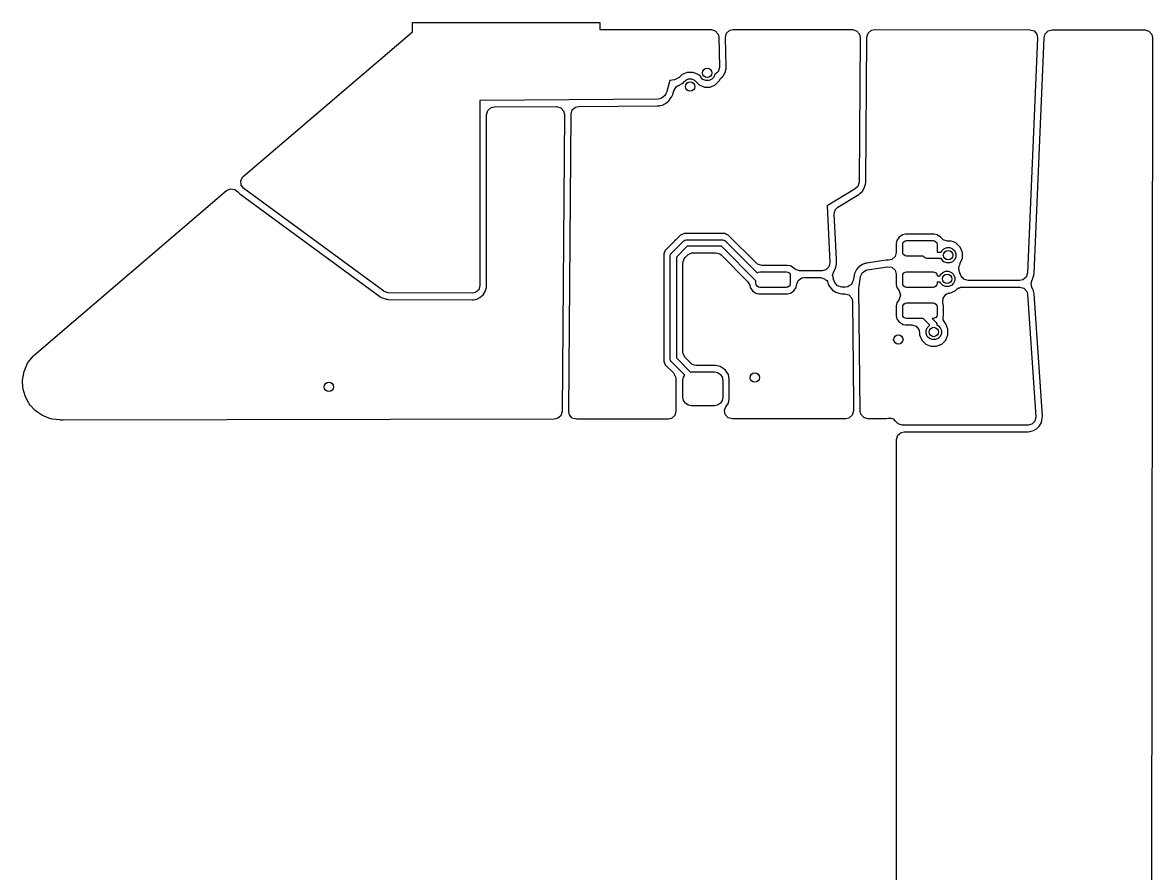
# Model space of a CAD drawing. Extents: x -27.9 to 25.2, y -6.7 to 48.3.
# Drawn here: x -27.91 to -9.82, y 34.63 to 48.26 of the extents above; entities that cross this region are included whole.
import ezdxf

# ---------------------------------------------------------------- set-up
doc = ezdxf.new("R2010")
doc.units = 0
doc.layers.add('BLACK', color=7, linetype='CONTINUOUS')

msp = doc.modelspace()

# ---------------------------------------------------------------- linework, layer by layer
at = {"layer": 'BLACK', "linetype": 'CONTINUOUS'}
for p, q in [((-21.665668, 48.109784), (-21.665668, 48.256639)), ((-21.665668, 48.256639), (-18.665668, 48.256639)), ((-18.665668, 48.256639), (-18.665668, 48.147449)), ((-18.665668, 48.147449), (-16.884379, 48.146166)), ((-16.884379, 48.146166), (-16.817359, 48.126434)), ((-16.635215, 48.086321), (-16.583572, 48.133382)), ((-16.583572, 48.133382), (-16.529172, 48.14591)), ((-16.529172, 48.14591), (-14.621483, 48.144536)), ((-14.621483, 48.144536), (-14.554459, 48.124803)), ((-14.370272, 48.088108), (-14.317123, 48.133461)), ((-14.317123, 48.133461), (-14.266382, 48.14428)), ((-14.266382, 48.14428), (-11.778798, 48.142489)), ((-11.778798, 48.142489), (-11.711775, 48.122756)), ((-11.484198, 48.126848), (-11.424287, 48.142233)), ((-11.424287, 48.142233), (-9.940336, 48.141165)), ((-9.940336, 48.141165), (-9.873312, 48.121432)), ((-24.376534, 45.794326), (-21.665668, 48.109784)), ((-16.817359, 48.126434), (-16.771643, 48.073597)), ((-16.771643, 48.073597), (-16.760513, 48.025266)), ((-16.760513, 48.025266), (-16.748474, 47.54372)), ((-16.653218, 48.018813), (-16.635215, 48.086321)), ((-16.641407, 47.546397), (-16.653218, 48.018813)), ((-14.554459, 48.124803), (-14.508743, 48.071966)), ((-14.497578, 48.019597), (-14.515145, 45.700622)), ((-14.508743, 48.071966), (-14.497578, 48.019597)), ((-14.408048, 45.699811), (-14.390481, 48.018786)), ((-14.390482, 48.01879), (-14.390463, 48.021219)), ((-14.390481, 48.018786), (-14.390482, 48.01879)), ((-14.390463, 48.021219), (-14.370272, 48.088108)), ((-11.655003, 48.013192), (-11.816014, 44.247305)), ((-11.711775, 48.122756), (-11.666059, 48.069919)), ((-11.709012, 44.24273), (-11.548001, 48.008617)), ((-11.666059, 48.069919), (-11.655003, 48.013192)), ((-11.54806, 48.01225), (-11.547846, 48.012254)), ((-11.548008, 48.009023), (-11.54806, 48.01225)), ((-11.548026, 48.008941), (-11.548008, 48.009023)), ((-11.548001, 48.008617), (-11.548026, 48.008941)), ((-11.547846, 48.012254), (-11.547845, 48.012261)), ((-11.547845, 48.012261), (-11.547718, 48.012256)), ((-11.547718, 48.012256), (-11.547316, 48.012263)), ((-11.547316, 48.012263), (-11.533423, 48.077263)), ((-11.533423, 48.077263), (-11.484198, 48.126848)), ((-9.873312, 48.121432), (-9.827596, 48.068595)), ((-9.816427, 48.017022), (-9.849703, 19.074798)), ((-9.827596, 48.068595), (-9.816427, 48.017022)), ((-17.348865, 47.424383), (-17.396818, 47.376431)), ((-17.265398, 47.458957), (-17.348865, 47.424383)), ((-17.265396, 47.458957), (-17.265398, 47.458957)), ((-17.17505, 47.458957), (-17.265396, 47.458957)), ((-17.175049, 47.458957), (-17.17505, 47.458957)), ((-17.129397, 47.440047), (-17.175049, 47.458957)), ((-17.091581, 47.424383), (-17.129397, 47.440047)), ((-17.091577, 47.424381), (-17.091581, 47.424383)), ((-17.08446, 47.419626), (-17.091577, 47.424381)), ((-17.069157, 47.410905), (-17.08446, 47.419626)), ((-17.061002, 47.409579), (-17.069157, 47.410905)), ((-17.049602, 47.382056), (-17.061002, 47.409579)), ((-16.823181, 47.42685), (-16.841734, 47.382056)), ((-16.823014, 47.426895), (-16.823181, 47.42685)), ((-16.821526, 47.428138), (-16.823014, 47.426895)), ((-16.818121, 47.429149), (-16.821526, 47.428138)), ((-16.794218, 47.450932), (-16.818121, 47.429149)), ((-16.769374, 47.471668), (-16.794218, 47.450932)), ((-16.768539, 47.474332), (-16.769374, 47.471668)), ((-16.766477, 47.47621), (-16.768539, 47.474332)), ((-16.758145, 47.507455), (-16.766477, 47.47621)), ((-16.748456, 47.538333), (-16.758145, 47.507455)), ((-16.748474, 47.54372), (-16.749193, 47.541025)), ((-16.749193, 47.541025), (-16.748456, 47.538333)), ((-16.694361, 47.397028), (-16.682599, 47.416373)), ((-16.682599, 47.416373), (-16.679761, 47.420823)), ((-16.679761, 47.420823), (-16.667177, 47.439635)), ((-16.667177, 47.439635), (-16.667174, 47.439648)), ((-16.667174, 47.439648), (-16.665128, 47.443916)), ((-16.665128, 47.443916), (-16.664518, 47.445043)), ((-16.664518, 47.445043), (-16.662996, 47.448608)), ((-16.662996, 47.44861), (-16.662993, 47.448614)), ((-16.662996, 47.448608), (-16.662996, 47.44861)), ((-16.662993, 47.448614), (-16.655944, 47.475051)), ((-16.655944, 47.475051), (-16.654454, 47.480183)), ((-16.654454, 47.480183), (-16.64627, 47.506265)), ((-16.646271, 47.506265), (-16.646269, 47.506268)), ((-16.64627, 47.506265), (-16.646271, 47.506265)), ((-16.646269, 47.506272), (-16.645387, 47.511697)), ((-16.646269, 47.506268), (-16.646269, 47.506272)), ((-16.645514, 47.511712), (-16.644993, 47.516112)), ((-16.645387, 47.511697), (-16.645514, 47.511712)), ((-16.644993, 47.516112), (-16.641407, 47.546397)), ((-17.545669, 47.331503), (-17.592661, 47.155281)), ((-17.469116, 47.341072), (-17.545669, 47.331503)), ((-17.458142, 47.342947), (-17.469116, 47.341072)), ((-17.396818, 47.376431), (-17.458142, 47.342947)), ((-17.442551, 47.226146), (-17.409259, 47.247865)), ((-17.409259, 47.247865), (-17.406832, 47.248942)), ((-17.406832, 47.248942), (-17.406816, 47.248947)), ((-17.406816, 47.248947), (-17.345492, 47.282431)), ((-17.345492, 47.282431), (-17.325899, 47.297098)), ((-17.325899, 47.297098), (-17.324157, 47.301303)), ((-17.324157, 47.301303), (-17.289669, 47.335791)), ((-17.289669, 47.335791), (-17.244609, 47.354455)), ((-17.244609, 47.354455), (-17.195837, 47.354455)), ((-17.195837, 47.354455), (-17.150777, 47.335791)), ((-17.150777, 47.335791), (-17.116289, 47.301303)), ((-17.116289, 47.301303), (-17.116043, 47.300709)), ((-17.116043, 47.300709), (-17.07431, 47.258976)), ((-17.07431, 47.258976), (-16.990841, 47.224402)), ((-17.015114, 47.347568), (-17.049602, 47.382056)), ((-16.970054, 47.328904), (-17.015114, 47.347568)), ((-16.921282, 47.328904), (-16.970054, 47.328904)), ((-16.876222, 47.347568), (-16.921282, 47.328904)), ((-16.900495, 47.224402), (-16.817026, 47.258976)), ((-16.841734, 47.382056), (-16.876222, 47.347568)), ((-16.817026, 47.258976), (-16.753142, 47.32286)), ((-16.753142, 47.32286), (-16.750354, 47.329592)), ((-16.750354, 47.329592), (-16.744608, 47.337953)), ((-16.744608, 47.337953), (-16.743023, 47.344413)), ((-16.743023, 47.344413), (-16.727605, 47.362693)), ((-16.727605, 47.362693), (-16.721137, 47.372102)), ((-16.721137, 47.372102), (-16.718292, 47.374802)), ((-16.718292, 47.374802), (-16.700746, 47.389445)), ((-16.700746, 47.389445), (-16.697081, 47.394927)), ((-16.697081, 47.394927), (-16.696619, 47.395366)), ((-16.696619, 47.395366), (-16.696423, 47.39515)), ((-16.696423, 47.39515), (-16.694361, 47.397028)), ((-17.631058, 47.085884), (-17.684669, 47.041078)), ((-17.609371, 47.118342), (-17.631058, 47.085884)), ((-17.594139, 47.15018), (-17.609371, 47.118342)), ((-17.594105, 47.15209), (-17.594139, 47.15018)), ((-17.592661, 47.155281), (-17.594105, 47.15209)), ((-17.550392, 47.018164), (-17.521127, 47.061961)), ((-17.521127, 47.061961), (-17.516957, 47.064748)), ((-17.516957, 47.064748), (-17.512758, 47.07212)), ((-17.512758, 47.07212), (-17.497526, 47.103958)), ((-17.497526, 47.103958), (-17.497525, 47.103964)), ((-17.497525, 47.103964), (-17.49543, 47.109905)), ((-17.49543, 47.109905), (-17.494982, 47.111423)), ((-17.494982, 47.111423), (-17.489177, 47.127686)), ((-17.489177, 47.127686), (-17.478843, 47.166443)), ((-17.478843, 47.166443), (-17.442551, 47.226146)), ((-16.990841, 47.224402), (-16.990839, 47.224402)), ((-16.990839, 47.224402), (-16.900497, 47.224402)), ((-16.900497, 47.224402), (-16.900495, 47.224402)), ((-17.733323, 47.030776), (-20.585668, 47.011503)), ((-20.585668, 47.011503), (-20.585668, 44.046326)), ((-20.458883, 46.848999), (-20.406079, 46.894754)), ((-20.406079, 46.894754), (-20.35541, 46.905957)), ((-20.35541, 46.905957), (-19.359322, 46.912688)), ((-19.359322, 46.912688), (-19.292153, 46.893457)), ((-19.292153, 46.893457), (-19.246042, 46.840963)), ((-19.107156, 46.858928), (-19.054002, 46.904277)), ((-19.054002, 46.904277), (-19.004201, 46.915087)), ((-19.004201, 46.915087), (-17.750552, 46.923557)), ((-17.750552, 46.923557), (-17.732597, 46.923678)), ((-17.684669, 47.041078), (-17.733323, 47.030776)), ((-17.732597, 46.923678), (-17.732596, 46.923678)), ((-17.732596, 46.923678), (-17.715454, 46.925533)), ((-17.715454, 46.925533), (-17.711138, 46.925999)), ((-17.711138, 46.925999), (-17.71113, 46.926001)), ((-17.71113, 46.926001), (-17.711128, 46.926001)), ((-17.711128, 46.926001), (-17.700571, 46.928237)), ((-17.700571, 46.928237), (-17.662484, 46.936301)), ((-17.662484, 46.936301), (-17.615988, 46.9589)), ((-17.615988, 46.9589), (-17.562377, 47.003706)), ((-17.562377, 47.003706), (-17.550677, 47.016732)), ((-17.550677, 47.016732), (-17.550392, 47.018164)), ((-20.478568, 46.78196), (-20.458883, 46.848999)), ((-20.478568, 44.046326), (-20.478568, 46.78196)), ((-19.23449, 46.787739), (-19.27104, 42.0272)), ((-19.246042, 46.840963), (-19.23449, 46.787739)), ((-19.163917, 42.029643), (-19.127353, 46.792046)), ((-19.127353, 46.792046), (-19.107156, 46.858928)), ((-24.41739, 45.725261), (-24.384489, 45.786899)), ((-24.384489, 45.786899), (-24.376534, 45.794326)), ((-24.411744, 45.65562), (-24.41739, 45.725261)), ((-24.369343, 45.600086), (-24.411744, 45.65562)), ((-22.128048, 43.955265), (-24.369343, 45.600086)), ((-14.535336, 45.633733), (-14.574733, 45.5956)), ((-14.515145, 45.700622), (-14.535336, 45.633733)), ((-14.460849, 45.556777), (-14.432805, 45.602783)), ((-14.432805, 45.602783), (-14.412614, 45.669672)), ((-14.412614, 45.669672), (-14.408048, 45.699811)), ((-27.726515, 42.932974), (-24.643106, 45.566636)), ((-24.643106, 45.566636), (-24.579346, 45.595207)), ((-24.579346, 45.595207), (-24.51026, 45.584772)), ((-24.51026, 45.584772), (-24.464015, 45.547596)), ((-24.464015, 45.547596), (-24.454468, 45.535092)), ((-24.454468, 45.535092), (-24.432708, 45.513742)), ((-24.432708, 45.513742), (-22.191413, 43.868921)), ((-14.574733, 45.5956), (-15.025668, 45.321502)), ((-14.852648, 45.30134), (-14.519104, 45.504081)), ((-14.519104, 45.504081), (-14.500246, 45.518644)), ((-14.500246, 45.518644), (-14.460849, 45.556777)), ((-15.025668, 45.321502), (-14.981916, 44.411457)), ((-14.912096, 45.189428), (-14.895654, 45.257333)), ((-14.895654, 45.257333), (-14.852648, 45.30134)), ((-14.887887, 44.685887), (-14.912096, 45.189428)), ((-17.316499, 44.877801), (-17.372689, 44.854526)), ((-17.316495, 44.877802), (-17.316499, 44.877801)), ((-17.316494, 44.877802), (-17.316495, 44.877802)), ((-17.255667, 44.877802), (-17.316494, 44.877802)), ((-16.664842, 44.877802), (-17.255667, 44.877802)), ((-16.664841, 44.877802), (-16.664842, 44.877802)), ((-16.648386, 44.870987), (-16.664841, 44.877802)), ((-17.502268, 44.724952), (-17.618689, 44.608529)), ((-17.524989, 44.557835), (-17.322001, 44.760823)), ((-17.502265, 44.724953), (-17.502268, 44.724952)), ((-17.465602, 44.761617), (-17.502265, 44.724953)), ((-17.456089, 44.771129), (-17.465668, 44.771502)), ((-17.465668, 44.771502), (-17.465602, 44.761617)), ((-17.417756, 44.809461), (-17.456089, 44.771129)), ((-17.372691, 44.854525), (-17.417756, 44.809461)), ((-17.372689, 44.854526), (-17.372691, 44.854525)), ((-17.322001, 44.760823), (-17.305521, 44.771835)), ((-17.305521, 44.771835), (-17.30552, 44.771835)), ((-17.30552, 44.771835), (-17.28608, 44.775702)), ((-17.28608, 44.775702), (-16.695256, 44.775702)), ((-16.695256, 44.775702), (-16.675816, 44.771835)), ((-16.675816, 44.771835), (-16.659335, 44.760823)), ((-16.659335, 44.760823), (-16.14697, 44.248458)), ((-16.648383, 44.870985), (-16.648386, 44.870987)), ((-16.608645, 44.854525), (-16.648383, 44.870985)), ((-16.608644, 44.854524), (-16.608645, 44.854525)), ((-16.159042, 44.404921), (-16.608644, 44.854524)), ((-13.90822, 44.768222), (-13.917768, 44.720219)), ((-13.917768, 44.720219), (-13.917768, 44.577385)), ((-13.908217, 44.768229), (-13.90822, 44.768222)), ((-13.87184, 44.822672), (-13.908217, 44.768229)), ((-13.817396, 44.859051), (-13.87184, 44.822672)), ((-13.817394, 44.859052), (-13.817396, 44.859051)), ((-13.769379, 44.868602), (-13.817394, 44.859052)), ((-13.815668, 44.704002), (-13.81091, 44.72792)), ((-13.815668, 44.579002), (-13.815668, 44.704002)), ((-13.81091, 44.72792), (-13.797362, 44.748196)), ((-13.797362, 44.748196), (-13.777086, 44.761744)), ((-13.777086, 44.761744), (-13.753168, 44.766502)), ((-13.311953, 44.868602), (-13.769379, 44.868602)), ((-13.753168, 44.766502), (-13.328168, 44.766502)), ((-13.328168, 44.766502), (-13.30425, 44.761744)), ((-13.263949, 44.859054), (-13.311953, 44.868602)), ((-13.30425, 44.761744), (-13.283974, 44.748196)), ((-13.283974, 44.748196), (-13.270426, 44.72792)), ((-13.270426, 44.72792), (-13.265668, 44.704002)), ((-13.265668, 44.704002), (-13.265668, 44.582302)), ((-13.263942, 44.859051), (-13.263949, 44.859054)), ((-13.209499, 44.822674), (-13.263942, 44.859051)), ((-13.20351, 44.813711), (-13.209499, 44.822674)), ((-13.167447, 44.778287), (-13.20351, 44.813711)), ((-13.100408, 44.758602), (-13.167447, 44.778287)), ((-13.040495, 44.758602), (-13.100408, 44.758602)), ((-13.040494, 44.758602), (-13.040495, 44.758602)), ((-13.003205, 44.743156), (-13.040494, 44.758602)), ((-12.957026, 44.724028), (-13.003205, 44.743156)), ((-12.893142, 44.660144), (-12.957026, 44.724028)), ((-17.633819, 44.572001), (-17.641968, 44.55233)), ((-17.641968, 44.55233), (-17.641968, 44.552328)), ((-17.641968, 44.552328), (-17.641968, 42.895315)), ((-17.618691, 44.608525), (-17.633819, 44.572002)), ((-17.633819, 44.572002), (-17.633819, 44.572001)), ((-17.618689, 44.608529), (-17.618691, 44.608525)), ((-17.539868, 44.521914), (-17.536001, 44.541354)), ((-17.539868, 42.864902), (-17.539868, 44.521914)), ((-17.536001, 44.541354), (-17.524989, 44.557835)), ((-17.265038, 44.674102), (-17.438268, 44.500872)), ((-17.299849, 44.4949), (-17.259066, 44.535683)), ((-16.716298, 44.674102), (-17.265038, 44.674102)), ((-17.259066, 44.535683), (-17.219872, 44.557086)), ((-17.219872, 44.557086), (-17.214244, 44.560845)), ((-17.214244, 44.560845), (-17.212265, 44.561239)), ((-17.212265, 44.561239), (-17.197743, 44.569168)), ((-17.197743, 44.569168), (-17.171385, 44.572002)), ((-17.171385, 44.572002), (-16.809952, 44.572002)), ((-16.809952, 44.572002), (-16.78217, 44.563845)), ((-16.78217, 44.563845), (-16.767092, 44.560845)), ((-16.767092, 44.560845), (-16.763279, 44.558298)), ((-16.763279, 44.558298), (-16.742913, 44.552317)), ((-16.742913, 44.552317), (-16.722271, 44.535683)), ((-16.722271, 44.535683), (-16.298932, 44.112345)), ((-16.165668, 44.123472), (-16.716298, 44.674102)), ((-14.877043, 44.460332), (-14.887887, 44.685887)), ((-13.917768, 44.577385), (-13.937453, 44.510346)), ((-13.81091, 44.555084), (-13.815668, 44.579002)), ((-13.797362, 44.534808), (-13.81091, 44.555084)), ((-13.777086, 44.52126), (-13.797362, 44.534808)), ((-13.753168, 44.516502), (-13.777086, 44.52126)), ((-13.48751, 44.516502), (-13.753168, 44.516502)), ((-13.466589, 44.495581), (-13.48751, 44.516502)), ((-13.265668, 44.582302), (-13.197325, 44.582302)), ((-13.197325, 44.582302), (-13.189602, 44.600948)), ((-13.189602, 44.600948), (-13.155114, 44.635436)), ((-13.155114, 44.635436), (-13.110054, 44.6541)), ((-13.110054, 44.6541), (-13.061282, 44.6541)), ((-13.061282, 44.6541), (-13.016222, 44.635436)), ((-13.016222, 44.635436), (-12.981734, 44.600948)), ((-12.981734, 44.600948), (-12.96307, 44.555888)), ((-12.96307, 44.555888), (-12.96307, 44.507116)), ((-12.858568, 44.576675), (-12.893142, 44.660144)), ((-12.858568, 44.486329), (-12.858568, 44.576675)), ((-17.438268, 44.500872), (-17.438268, 42.885944)), ((-17.336168, 44.407219), (-17.316483, 44.474258)), ((-17.336168, 42.979598), (-17.336168, 44.407219)), ((-17.316483, 44.474258), (-17.299849, 44.4949)), ((-16.1384, 44.388287), (-16.159042, 44.404921)), ((-16.071361, 44.368602), (-16.1384, 44.388287)), ((-15.661951, 44.368602), (-16.071361, 44.368602)), ((-15.613949, 44.359054), (-15.661951, 44.368602)), ((-15.613942, 44.359051), (-15.613949, 44.359054)), ((-15.5595, 44.322675), (-15.613942, 44.359051)), ((-14.998359, 44.343549), (-15.048904, 44.295311)), ((-14.981916, 44.411457), (-14.998359, 44.343549)), ((-14.894267, 44.318345), (-14.877824, 44.386253)), ((-14.877824, 44.386253), (-14.87494, 44.4166)), ((-14.87494, 44.4166), (-14.877043, 44.460332)), ((-14.516792, 44.346005), (-14.556754, 44.300795)), ((-14.51679, 44.346008), (-14.516792, 44.346005)), ((-14.45764, 44.383201), (-14.51679, 44.346008)), ((-14.423654, 44.397131), (-14.45764, 44.383201)), ((-14.409351, 44.400279), (-14.423654, 44.397131)), ((-14.406229, 44.40087), (-14.409351, 44.400279)), ((-14.403113, 44.40146), (-14.406229, 44.40087)), ((-14.394293, 44.40286), (-14.403113, 44.40146)), ((-14.077999, 44.453066), (-14.394293, 44.40286)), ((-14.386323, 44.295684), (-14.061206, 44.34729)), ((-14.077996, 44.453066), (-14.077999, 44.453066)), ((-14.047514, 44.453511), (-14.077996, 44.453066)), ((-14.061206, 44.34729), (-13.991911, 44.338358)), ((-14.047511, 44.453511), (-14.047514, 44.453511)), ((-14.043087, 44.453575), (-14.047511, 44.453511)), ((-13.990257, 44.464591), (-14.043103, 44.45465)), ((-14.043103, 44.45465), (-14.043087, 44.453575)), ((-13.991911, 44.338358), (-13.938444, 44.29338)), ((-13.937453, 44.510346), (-13.990257, 44.464591)), ((-13.450109, 44.48457), (-13.466589, 44.495581)), ((-13.450108, 44.484569), (-13.450109, 44.48457)), ((-13.430668, 44.480702), (-13.450108, 44.484569)), ((-13.197325, 44.480702), (-13.430668, 44.480702)), ((-13.189602, 44.462056), (-13.197325, 44.480702)), ((-13.155114, 44.427568), (-13.189602, 44.462056)), ((-13.110054, 44.408904), (-13.155114, 44.427568)), ((-13.061282, 44.408904), (-13.110054, 44.408904)), ((-13.016222, 44.427568), (-13.061282, 44.408904)), ((-12.981734, 44.462056), (-13.016222, 44.427568)), ((-12.96307, 44.507116), (-12.981734, 44.462056)), ((-12.91899, 44.345696), (-12.89658, 44.39047)), ((-12.911521, 44.276229), (-12.91899, 44.345696)), ((-12.899927, 44.392706), (-12.893146, 44.402857)), ((-12.89658, 44.39047), (-12.899927, 44.392706)), ((-12.893146, 44.402857), (-12.893142, 44.40286)), ((-12.893142, 44.40286), (-12.858568, 44.486329)), ((-16.14697, 44.248458), (-16.127086, 44.261744)), ((-16.127086, 44.261744), (-16.103168, 44.266502)), ((-16.103168, 44.266502), (-15.678168, 44.266502)), ((-15.678168, 44.266502), (-15.65425, 44.261744)), ((-15.65425, 44.261744), (-15.633974, 44.248196)), ((-15.633974, 44.248196), (-15.620426, 44.22792)), ((-15.620426, 44.22792), (-15.615668, 44.204002)), ((-15.615668, 44.204002), (-15.615668, 44.079002)), ((-15.55465, 44.317824), (-15.5595, 44.322675)), ((-15.534005, 44.301187), (-15.55465, 44.317824)), ((-15.466966, 44.281502), (-15.534005, 44.301187)), ((-15.487432, 44.127342), (-15.430398, 44.167702)), ((-15.105773, 44.281502), (-15.466966, 44.281502)), ((-15.430398, 44.167702), (-15.390188, 44.174402)), ((-15.390188, 44.174402), (-15.134086, 44.174402)), ((-15.134086, 44.174402), (-15.067047, 44.154717)), ((-15.048904, 44.295311), (-15.105773, 44.281502)), ((-15.067047, 44.154717), (-15.053499, 44.139082)), ((-14.937207, 44.208422), (-14.920642, 44.272617)), ((-14.923203, 44.163736), (-14.937207, 44.208422)), ((-14.927068, 44.162134), (-14.923203, 44.163736)), ((-14.922396, 44.150853), (-14.927068, 44.162134)), ((-14.922393, 44.150849), (-14.922396, 44.150853)), ((-14.921227, 44.144986), (-14.922393, 44.150849)), ((-14.920642, 44.272617), (-14.894267, 44.318345)), ((-14.595283, 44.208357), (-14.607853, 44.126647)), ((-14.586405, 44.237526), (-14.595283, 44.208357)), ((-14.556754, 44.300795), (-14.586405, 44.237526)), ((-14.514142, 44.031422), (-14.489426, 44.192079)), ((-14.489426, 44.192079), (-14.459778, 44.255342)), ((-14.459778, 44.255342), (-14.40063, 44.292535)), ((-14.40063, 44.292535), (-14.386323, 44.295684)), ((-13.938444, 44.29338), (-13.917781, 44.226635)), ((-13.917781, 44.226635), (-13.917768, 44.224824)), ((-13.917768, 44.224824), (-13.917768, 44.062792)), ((-13.815668, 44.204002), (-13.81091, 44.22792)), ((-13.815668, 44.079002), (-13.815668, 44.204002)), ((-13.81091, 44.22792), (-13.797362, 44.248196)), ((-13.797362, 44.248196), (-13.777086, 44.261744)), ((-13.777086, 44.261744), (-13.753168, 44.266502)), ((-13.753168, 44.266502), (-13.328168, 44.266502)), ((-13.328168, 44.266502), (-13.30425, 44.261744)), ((-13.30425, 44.261744), (-13.283974, 44.248196)), ((-13.283974, 44.248196), (-13.270426, 44.22792)), ((-13.270426, 44.22792), (-13.265668, 44.204002)), ((-13.265668, 44.204002), (-13.265668, 44.202302)), ((-13.265668, 44.202302), (-13.217325, 44.202302)), ((-13.217325, 44.202302), (-13.209602, 44.220948)), ((-13.209602, 44.220948), (-13.175114, 44.255436)), ((-13.175114, 44.255436), (-13.130054, 44.2741)), ((-13.130054, 44.2741), (-13.081282, 44.2741)), ((-13.081282, 44.2741), (-13.036222, 44.255436)), ((-13.036222, 44.255436), (-13.001734, 44.220948)), ((-13.001734, 44.220948), (-12.98307, 44.175888)), ((-12.98307, 44.175888), (-12.98307, 44.127116)), ((-12.907218, 44.265841), (-12.911521, 44.276229)), ((-12.882077, 44.205148), (-12.907218, 44.265841)), ((-12.880311, 44.201091), (-12.882077, 44.205148)), ((-12.878278, 44.198745), (-12.880311, 44.201091)), ((-12.864068, 44.174795), (-12.878278, 44.198745)), ((-12.847646, 44.163393), (-12.864068, 44.174795)), ((-12.834556, 44.148287), (-12.847646, 44.163393)), ((-11.838544, 44.181168), (-11.893255, 44.13771)), ((-11.816014, 44.247305), (-11.838544, 44.181168)), ((-11.737165, 44.146633), (-11.714635, 44.21277)), ((-11.714635, 44.21277), (-11.709012, 44.24273)), ((-20.605353, 43.979287), (-20.658157, 43.933532)), ((-20.585668, 44.046326), (-20.605353, 43.979287)), ((-20.502592, 43.949113), (-20.482907, 44.016152)), ((-20.482907, 44.016152), (-20.478568, 44.046326)), ((-16.298932, 44.112345), (-16.265447, 44.051022)), ((-16.265447, 44.051022), (-16.264998, 44.048864)), ((-16.264998, 44.048864), (-16.260024, 44.02386)), ((-16.260024, 44.02386), (-16.258218, 44.014778)), ((-16.258218, 44.014778), (-16.258217, 44.014775)), ((-16.258217, 44.014775), (-16.221838, 43.960331)), ((-16.165668, 44.079002), (-16.165668, 44.123472)), ((-16.16091, 44.055084), (-16.165668, 44.079002)), ((-16.147362, 44.034808), (-16.16091, 44.055084)), ((-16.127086, 44.02126), (-16.147362, 44.034808)), ((-16.103168, 44.016502), (-16.127086, 44.02126)), ((-15.678168, 44.016502), (-16.103168, 44.016502)), ((-15.65425, 44.02126), (-15.678168, 44.016502)), ((-15.633974, 44.034808), (-15.65425, 44.02126)), ((-15.620426, 44.055084), (-15.633974, 44.034808)), ((-15.615668, 44.079002), (-15.620426, 44.055084)), ((-15.559498, 43.960332), (-15.523118, 44.014778)), ((-15.523118, 44.014778), (-15.521311, 44.02386)), ((-15.521311, 44.02386), (-15.512379, 44.068764)), ((-15.512379, 44.068764), (-15.51118, 44.068526)), ((-15.51118, 44.068526), (-15.487432, 44.127342)), ((-15.053499, 44.139082), (-15.046534, 44.137696)), ((-15.046534, 44.137696), (-15.030313, 44.126857)), ((-15.030313, 44.126857), (-15.019474, 44.110636)), ((-15.019474, 44.110636), (-15.015668, 44.091502)), ((-15.015668, 44.091502), (-15.015668, 44.08729)), ((-15.015668, 44.08729), (-15.015313, 44.086233)), ((-15.015313, 44.086233), (-15.015308, 44.08622)), ((-15.015308, 44.08622), (-15.006297, 44.062789)), ((-15.006297, 44.062789), (-15.006193, 44.06252)), ((-15.006193, 44.06252), (-15.004979, 44.059502)), ((-15.004979, 44.059502), (-15.002033, 44.052493)), ((-15.002033, 44.052493), (-15.002028, 44.052483)), ((-15.002028, 44.052483), (-14.984244, 44.02386)), ((-14.984244, 44.02386), (-14.984239, 44.023853)), ((-14.984239, 44.023853), (-14.93849, 43.971056)), ((-14.93849, 43.971056), (-14.938488, 43.971054)), ((-14.938488, 43.971054), (-14.938485, 43.971051)), ((-14.938485, 43.971051), (-14.887718, 43.938426)), ((-14.915346, 44.124665), (-14.921227, 44.144986)), ((-14.90624, 44.100988), (-14.915346, 44.124665)), ((-14.903299, 44.093991), (-14.90624, 44.100988)), ((-14.857544, 44.041187), (-14.903299, 44.093991)), ((-14.790505, 44.021502), (-14.857544, 44.041187)), ((-14.730411, 44.021502), (-14.790505, 44.021502)), ((-14.696649, 44.026187), (-14.730411, 44.021502)), ((-14.6963, 44.026407), (-14.696649, 44.026187)), ((-14.695476, 44.026525), (-14.6963, 44.026407)), ((-14.66655, 44.045115), (-14.695476, 44.026525)), ((-14.637502, 44.063381), (-14.66655, 44.045115)), ((-14.637233, 44.063956), (-14.637502, 44.063381)), ((-14.636698, 44.064299), (-14.637233, 44.063956)), ((-14.622421, 44.095562), (-14.636698, 44.064299)), ((-14.607853, 44.126647), (-14.622421, 44.095562)), ((-14.515578, 44.011469), (-14.514142, 44.031422)), ((-14.497689, 42.034737), (-14.515578, 44.011469)), ((-13.917768, 44.062792), (-13.908218, 44.014778)), ((-13.908218, 44.014778), (-13.908216, 44.014772)), ((-13.908216, 44.014772), (-13.87188, 43.960392)), ((-13.81091, 44.055084), (-13.815668, 44.079002)), ((-13.797362, 44.034808), (-13.81091, 44.055084)), ((-13.777086, 44.02126), (-13.797362, 44.034808)), ((-13.753168, 44.016502), (-13.777086, 44.02126)), ((-13.328168, 44.016502), (-13.753168, 44.016502)), ((-13.30425, 44.02126), (-13.328168, 44.016502)), ((-13.283974, 44.034808), (-13.30425, 44.02126)), ((-13.270426, 44.055084), (-13.283974, 44.034808)), ((-13.265668, 44.079002), (-13.270426, 44.055084)), ((-13.217325, 44.100702), (-13.265668, 44.100702)), ((-13.265668, 44.100702), (-13.265668, 44.079002)), ((-13.209602, 44.082056), (-13.217325, 44.100702)), ((-13.175114, 44.047568), (-13.209602, 44.082056)), ((-13.130054, 44.028904), (-13.175114, 44.047568)), ((-13.081282, 44.028904), (-13.130054, 44.028904)), ((-13.036222, 44.047568), (-13.081282, 44.028904)), ((-13.001734, 44.082056), (-13.036222, 44.047568)), ((-12.98307, 44.127116), (-13.001734, 44.082056)), ((-12.977026, 43.958976), (-12.93699, 43.999013)), ((-12.93699, 43.999013), (-12.919578, 44.007913)), ((-12.919578, 44.007913), (-12.903688, 44.010919)), ((-12.903688, 44.010919), (-12.889496, 44.018668)), ((-12.889496, 44.018668), (-12.863138, 44.021502)), ((-12.863138, 44.021502), (-11.941537, 44.021502)), ((-12.819537, 44.143877), (-12.834556, 44.148287)), ((-12.806675, 44.134947), (-12.819537, 44.143877)), ((-12.786697, 44.134234), (-12.806675, 44.134947)), ((-12.767517, 44.128602), (-12.786697, 44.134234)), ((-11.939901, 44.128602), (-12.767517, 44.128602)), ((-11.941537, 44.021502), (-11.874498, 44.001817)), ((-11.893255, 44.13771), (-11.939901, 44.128602)), ((-11.874498, 44.001817), (-11.828743, 43.949013)), ((-11.760094, 44.085246), (-11.740563, 44.138412)), ((-11.746528, 44.016707), (-11.760094, 44.085246)), ((-11.724922, 43.975311), (-11.746528, 44.016707)), ((-11.74119, 44.138731), (-11.738517, 44.143979)), ((-11.740563, 44.138412), (-11.74119, 44.138731)), ((-11.738517, 44.143979), (-11.737952, 44.145517)), ((-11.737952, 44.145517), (-11.737165, 44.146633)), ((-11.714001, 43.932197), (-11.724922, 43.975311)), ((-22.191413, 43.868921), (-22.188998, 43.8672)), ((-22.188998, 43.8672), (-22.183363, 43.8633)), ((-22.183363, 43.8633), (-22.153266, 43.848805)), ((-22.153266, 43.848805), (-22.153262, 43.848804)), ((-22.153262, 43.848804), (-22.15326, 43.848803)), ((-22.15326, 43.848803), (-22.130356, 43.841913)), ((-22.130356, 43.841913), (-22.086358, 43.828677)), ((-22.122413, 43.951365), (-22.128048, 43.955265)), ((-22.055505, 43.931237), (-22.122413, 43.951365)), ((-22.086358, 43.828677), (-22.071286, 43.826408)), ((-22.071286, 43.826408), (-22.056215, 43.824139)), ((-22.056215, 43.824139), (-20.711209, 43.815231)), ((-20.710489, 43.922329), (-22.055505, 43.931237)), ((-20.711209, 43.815231), (-20.711208, 43.815232)), ((-20.711208, 43.815232), (-20.711198, 43.815231)), ((-20.711198, 43.815231), (-20.711192, 43.815232)), ((-20.711192, 43.815232), (-20.711183, 43.815232)), ((-20.711183, 43.815232), (-20.688082, 43.8176)), ((-20.658157, 43.933532), (-20.710489, 43.922329)), ((-20.688082, 43.8176), (-20.688074, 43.817602)), ((-20.688074, 43.817602), (-20.688069, 43.817602)), ((-20.688069, 43.817602), (-20.635737, 43.828805)), ((-20.635737, 43.828805), (-20.588021, 43.852591)), ((-20.588021, 43.852591), (-20.535217, 43.898346)), ((-20.535217, 43.898346), (-20.502592, 43.949113)), ((-16.221838, 43.960331), (-16.176753, 43.930207)), ((-16.176753, 43.930207), (-16.167392, 43.923952)), ((-16.167392, 43.923952), (-16.167389, 43.923952)), ((-16.167389, 43.923952), (-16.167388, 43.923951)), ((-16.167388, 43.923951), (-16.151244, 43.92074)), ((-16.151244, 43.92074), (-16.119381, 43.914402)), ((-16.119381, 43.914402), (-15.661956, 43.914403)), ((-15.661956, 43.914403), (-15.613944, 43.923952)), ((-15.613944, 43.923952), (-15.559498, 43.960332)), ((-14.887718, 43.938426), (-14.820679, 43.918741)), ((-14.820679, 43.918741), (-14.790505, 43.914402)), ((-14.790505, 43.914402), (-14.744688, 43.914402)), ((-14.744688, 43.914402), (-14.677649, 43.894717)), ((-14.677649, 43.894717), (-14.631894, 43.841913)), ((-14.631894, 43.841913), (-14.620693, 43.791524)), ((-14.620693, 43.791524), (-14.611115, 42.733241)), ((-13.871879, 43.822613), (-13.908218, 43.768228)), ((-13.87188, 43.960392), (-13.851002, 43.893715)), ((-13.869487, 43.826335), (-13.871879, 43.822613)), ((-13.851002, 43.893715), (-13.869487, 43.826335)), ((-13.174707, 43.776213), (-13.168478, 43.845805)), ((-13.168478, 43.845805), (-13.125614, 43.900981)), ((-13.125614, 43.900981), (-13.109529, 43.910813)), ((-13.109529, 43.910813), (-13.082946, 43.924402)), ((-13.082946, 43.924402), (-13.060495, 43.924402)), ((-13.060495, 43.924402), (-12.977026, 43.958976)), ((-11.828743, 43.949013), (-11.817822, 43.905899)), ((-11.817822, 43.905899), (-11.684654, 41.943899)), ((-11.710968, 43.913152), (-11.714001, 43.932197)), ((-11.5778, 41.951152), (-11.710968, 43.913152)), ((-13.90822, 43.768222), (-13.917768, 43.720219)), ((-13.917768, 43.720219), (-13.917768, 43.562792)), ((-13.908218, 43.768228), (-13.90822, 43.768222)), ((-13.815668, 43.704002), (-13.81091, 43.72792)), ((-13.815668, 43.579002), (-13.815668, 43.704002)), ((-13.81091, 43.72792), (-13.797362, 43.748196)), ((-13.797362, 43.748196), (-13.777086, 43.761744)), ((-13.777086, 43.761744), (-13.753168, 43.766502)), ((-13.753168, 43.766502), (-13.328168, 43.766502)), ((-13.328168, 43.766502), (-13.30425, 43.761744)), ((-13.30425, 43.761744), (-13.283974, 43.748196)), ((-13.283974, 43.748196), (-13.270426, 43.72792)), ((-13.270426, 43.72792), (-13.265668, 43.704002)), ((-13.265668, 43.704002), (-13.265668, 43.579002)), ((-13.173119, 43.768228), (-13.174707, 43.776213)), ((-13.173118, 43.768226), (-13.173119, 43.768228)), ((-13.163569, 43.720214), (-13.173118, 43.768226)), ((-13.163568, 43.562789), (-13.163569, 43.720214)), ((-13.917768, 43.562792), (-13.908218, 43.514778)), ((-13.908218, 43.514778), (-13.908217, 43.514775)), ((-13.908217, 43.514775), (-13.871838, 43.460331)), ((-13.871838, 43.460331), (-13.826659, 43.430144)), ((-13.826659, 43.430144), (-13.817392, 43.423952)), ((-13.81091, 43.555084), (-13.815668, 43.579002)), ((-13.797362, 43.534808), (-13.81091, 43.555084)), ((-13.777086, 43.52126), (-13.797362, 43.534808)), ((-13.753168, 43.516502), (-13.777086, 43.52126)), ((-13.48751, 43.516502), (-13.753168, 43.516502)), ((-13.379452, 43.408444), (-13.48751, 43.516502)), ((-13.328168, 43.516502), (-13.343826, 43.516502)), ((-13.343826, 43.516502), (-13.281347, 43.454023)), ((-13.30425, 43.52126), (-13.328168, 43.516502)), ((-13.283974, 43.534808), (-13.30425, 43.52126)), ((-13.270426, 43.555084), (-13.283974, 43.534808)), ((-13.281347, 43.454023), (-13.270335, 43.437543)), ((-13.265668, 43.579002), (-13.270426, 43.555084)), ((-13.270335, 43.437543), (-13.270335, 43.437542)), ((-13.270335, 43.437542), (-13.266468, 43.418102)), ((-13.166203, 43.549543), (-13.163568, 43.562789)), ((-13.165752, 43.498992), (-13.166203, 43.549543)), ((-13.132267, 43.437669), (-13.165752, 43.498992)), ((-13.124742, 43.430144), (-13.132267, 43.437669)), ((-13.090168, 43.346675), (-13.124742, 43.430144)), ((-13.817392, 43.423952), (-13.817389, 43.423952)), ((-13.817389, 43.423952), (-13.817388, 43.423951)), ((-13.817388, 43.423951), (-13.801244, 43.42074)), ((-13.801244, 43.42074), (-13.769381, 43.414402)), ((-13.769381, 43.414402), (-13.668368, 43.414403)), ((-13.668368, 43.414403), (-13.60133, 43.394719)), ((-13.60133, 43.394719), (-13.555574, 43.341916)), ((-13.555574, 43.341916), (-13.544368, 43.290403)), ((-13.544368, 43.290403), (-13.544368, 43.256329)), ((-13.544368, 43.256329), (-13.509794, 43.17286)), ((-13.439866, 43.325888), (-13.421202, 43.370948)), ((-13.439866, 43.277116), (-13.439866, 43.325888)), ((-13.421202, 43.232056), (-13.439866, 43.277116)), ((-13.421202, 43.370948), (-13.386714, 43.405436)), ((-13.386714, 43.405436), (-13.379452, 43.408444)), ((-13.266468, 43.418102), (-13.266468, 43.41316)), ((-13.266468, 43.41316), (-13.247822, 43.405436)), ((-13.247822, 43.405436), (-13.213334, 43.370948)), ((-13.213334, 43.370948), (-13.19467, 43.325888)), ((-13.19467, 43.277116), (-13.213334, 43.232056)), ((-13.19467, 43.325888), (-13.19467, 43.277116)), ((-13.124742, 43.17286), (-13.090168, 43.256329)), ((-13.090168, 43.256329), (-13.090168, 43.346675)), ((-13.509794, 43.17286), (-13.44591, 43.108976)), ((-13.44591, 43.108976), (-13.362441, 43.074402)), ((-13.386714, 43.197568), (-13.421202, 43.232056)), ((-13.341654, 43.178904), (-13.386714, 43.197568)), ((-13.362441, 43.074402), (-13.362439, 43.074402)), ((-13.362439, 43.074402), (-13.272097, 43.074402)), ((-13.292882, 43.178904), (-13.341654, 43.178904)), ((-13.247822, 43.197568), (-13.292882, 43.178904)), ((-13.272097, 43.074402), (-13.272095, 43.074402)), ((-13.272095, 43.074402), (-13.188626, 43.108976)), ((-13.213334, 43.232056), (-13.247822, 43.197568)), ((-13.188626, 43.108976), (-13.124742, 43.17286)), ((-27.814388, 42.825792), (-27.743159, 42.915705)), ((-27.743159, 42.915705), (-27.726515, 42.932974)), ((-17.641968, 42.895315), (-17.641968, 42.834489)), ((-17.438268, 42.885944), (-17.211643, 42.659319)), ((-17.333334, 42.95324), (-17.336168, 42.979598)), ((-17.299849, 42.891917), (-17.333334, 42.95324)), ((-17.207853, 42.799921), (-17.299849, 42.891917)), ((-27.877269, 42.698206), (-27.829697, 42.800924)), ((-27.829697, 42.800924), (-27.814388, 42.825792)), ((-17.641968, 42.834489), (-17.618691, 42.778291)), ((-17.618691, 42.778291), (-17.61869, 42.77829)), ((-17.61869, 42.77829), (-17.618689, 42.778289)), ((-17.618689, 42.778289), (-17.487041, 42.646641)), ((-17.536001, 42.845462), (-17.539868, 42.864902)), ((-17.524989, 42.828981), (-17.536001, 42.845462)), ((-17.304876, 42.608868), (-17.524989, 42.828981)), ((-17.187211, 42.783287), (-17.207853, 42.799921)), ((-17.184615, 42.782525), (-17.187211, 42.783287)), ((-17.179599, 42.77877), (-17.184615, 42.782525)), ((-17.149613, 42.772247), (-17.179599, 42.77877)), ((-17.120172, 42.763602), (-17.149613, 42.772247)), ((-16.807316, 42.763602), (-17.120172, 42.763602)), ((-16.807314, 42.763602), (-16.807316, 42.763602)), ((-16.738158, 42.749846), (-16.807314, 42.763602)), ((-16.738157, 42.749846), (-16.738158, 42.749846)), ((-16.738156, 42.749845), (-16.738157, 42.749846)), ((-16.659728, 42.697442), (-16.738156, 42.749845)), ((-14.611115, 42.733241), (-14.605657, 42.130068)), ((-27.910859, 42.530309), (-27.908544, 42.559429)), ((-27.906495, 42.417916), (-27.910859, 42.530309)), ((-27.908544, 42.559429), (-27.886338, 42.670428)), ((-27.886338, 42.670428), (-27.877269, 42.698206)), ((-17.487041, 42.646641), (-17.453556, 42.585318)), ((-17.453556, 42.585318), (-17.450725, 42.559798)), ((-17.450725, 42.559798), (-17.447158, 42.031791)), ((-17.335668, 42.526502), (-17.325392, 42.578164)), ((-17.335668, 42.256502), (-17.335668, 42.526502)), ((-17.325392, 42.578164), (-17.304876, 42.608868)), ((-17.211643, 42.659319), (-17.200668, 42.661502)), ((-17.200668, 42.661502), (-16.830668, 42.661502)), ((-16.830668, 42.661502), (-16.779006, 42.651226)), ((-16.779006, 42.651226), (-16.735209, 42.621961)), ((-16.735209, 42.621961), (-16.705944, 42.578164)), ((-16.705944, 42.578164), (-16.695668, 42.526502)), ((-16.695668, 42.526502), (-16.695668, 42.256502)), ((-16.607325, 42.619014), (-16.659728, 42.697442)), ((-16.607325, 42.619013), (-16.607325, 42.619014)), ((-16.593568, 42.549857), (-16.607325, 42.619013)), ((-16.593568, 42.549854), (-16.593568, 42.549857)), ((-16.593568, 42.23315), (-16.593568, 42.549854)), ((-27.906467, 42.417198), (-27.906495, 42.417916)), ((-27.901899, 42.388331), (-27.906467, 42.417198)), ((-27.871157, 42.279399), (-27.901899, 42.388331)), ((-27.859959, 42.252403), (-27.871157, 42.279399)), ((-27.810352, 42.163991), (-27.859959, 42.252403)), ((-27.804574, 42.153694), (-27.810352, 42.163991)), ((-17.325392, 42.20484), (-17.335668, 42.256502)), ((-17.296127, 42.161043), (-17.325392, 42.20484)), ((-17.25233, 42.131778), (-17.296127, 42.161043)), ((-16.735209, 42.161043), (-16.779006, 42.131778)), ((-16.705944, 42.20484), (-16.735209, 42.161043)), ((-16.695668, 42.256502), (-16.705944, 42.20484)), ((-16.649137, 42.101415), (-16.607325, 42.16399)), ((-16.607325, 42.16399), (-16.593568, 42.23315)), ((-27.787368, 42.130068), (-27.804574, 42.153694)), ((-27.710417, 42.047065), (-27.787368, 42.130068)), ((-27.688158, 42.028122), (-27.710417, 42.047065)), ((-27.593918, 41.965438), (-27.688158, 42.028122)), ((-19.27104, 42.0272), (-19.291238, 41.960314)), ((-19.152637, 41.977012), (-19.163917, 42.029643)), ((-17.447158, 42.031791), (-17.466389, 41.96462)), ((-17.200668, 42.121502), (-17.25233, 42.131778)), ((-16.830668, 42.121502), (-17.200668, 42.121502)), ((-16.779006, 42.131778), (-16.830668, 42.121502)), ((-16.668798, 42.049984), (-16.649137, 42.101415)), ((-16.658748, 41.980841), (-16.668798, 42.049984)), ((-16.612912, 41.928108), (-16.658748, 41.980841)), ((-14.604809, 42.03644), (-14.623886, 41.969225)), ((-14.605657, 42.130068), (-14.604809, 42.03644)), ((-14.486409, 41.984177), (-14.497689, 42.034737)), ((-14.440573, 41.931444), (-14.486409, 41.984177)), ((-27.567844, 41.952232), (-27.593918, 41.965438)), ((-27.461544, 41.913345), (-27.567844, 41.952232)), ((-27.433103, 41.906608), (-27.461544, 41.913345)), ((-27.313315, 41.892839), (-27.433103, 41.906608)), ((-27.299092, 41.892051), (-27.313315, 41.892839)), ((-27.299015, 41.892028), (-27.299092, 41.892051)), ((-27.29866, 41.892029), (-27.299015, 41.892028)), ((-27.27911, 41.8921), (-27.29866, 41.892029)), ((-27.279025, 41.892051), (-27.27911, 41.8921)), ((-27.26268, 41.892069), (-27.279025, 41.892051)), ((-27.26263, 41.892069), (-27.26268, 41.892069)), ((-19.394846, 41.904152), (-27.26263, 41.892069)), ((-19.344392, 41.914965), (-19.394846, 41.904152)), ((-19.291238, 41.960314), (-19.344392, 41.914965)), ((-19.106801, 41.924279), (-19.152637, 41.977012)), ((-19.039732, 41.904697), (-19.106801, 41.924279)), ((-17.570965, 41.906953), (-19.039732, 41.904697)), ((-17.518883, 41.918509), (-17.570965, 41.906953)), ((-17.466389, 41.96462), (-17.518883, 41.918509)), ((-16.545842, 41.908526), (-16.612912, 41.928108)), ((-14.728613, 41.911318), (-16.545842, 41.908526)), ((-14.676274, 41.922994), (-14.728613, 41.911318)), ((-14.623886, 41.969225), (-14.676274, 41.922994)), ((-14.373503, 41.911862), (-14.440573, 41.931444)), ((-14.075484, 41.91232), (-14.373503, 41.911862)), ((-14.047734, 41.91786), (-14.075484, 41.91232)), ((-14.047439, 41.916377), (-14.047734, 41.91786)), ((-14.035464, 41.918759), (-14.047439, 41.916377)), ((-14.035461, 41.91876), (-14.035464, 41.918759)), ((-13.995479, 41.91876), (-14.035461, 41.91876)), ((-13.995478, 41.91876), (-13.995479, 41.91876)), ((-13.958542, 41.903461), (-13.995478, 41.91876)), ((-13.930271, 41.87519), (-13.958542, 41.903461)), ((-13.924537, 41.866609), (-13.930271, 41.87519)), ((-13.888475, 41.831187), (-13.924537, 41.866609)), ((-13.821436, 41.811502), (-13.888475, 41.831187)), ((-11.808369, 41.811502), (-13.821436, 41.811502)), ((-11.749338, 41.826455), (-11.808369, 41.811502)), ((-11.699753, 41.87568), (-11.749338, 41.826455)), ((-11.684654, 41.943899), (-11.699753, 41.87568)), ((-11.673883, 41.750448), (-11.624298, 41.799673)), ((-11.624298, 41.799673), (-11.595184, 41.852536)), ((-11.595184, 41.852536), (-11.580085, 41.920755)), ((-11.580085, 41.920755), (-11.5778, 41.951152)), ((-13.91497, 41.580402), (-13.895285, 41.647441)), ((-13.895285, 41.647441), (-13.842481, 41.693196)), ((-13.842481, 41.693196), (-13.79097, 41.704402)), ((-13.79097, 41.704402), (-11.808368, 41.704402)), ((-11.808368, 41.704402), (-11.805082, 41.704812)), ((-11.805082, 41.704812), (-11.78207, 41.707681)), ((-11.78207, 41.707681), (-11.78206, 41.707684)), ((-11.78206, 41.707684), (-11.782057, 41.707684)), ((-11.782057, 41.707684), (-11.760433, 41.713163)), ((-11.760433, 41.713163), (-11.723039, 41.722634)), ((-11.723039, 41.722634), (-11.673883, 41.750448)), ((-13.91497, 31.549882), (-13.91497, 41.580402))]:
    msp.add_line(p, q, dxfattribs=at)
at = {"layer": 'BLACK'}
for centre in [(-16.945668, 47.451502), (-17.220223, 47.231857), (-13.085668, 44.531502), (-13.105668, 44.151502), (-13.885668, 43.181502), (-13.317268, 43.301502), (-16.185668, 42.571502), (-23.005668, 42.421502)]:
    msp.add_circle(centre, 0.075, dxfattribs=at)

doc.saveas('drawing.dxf')
